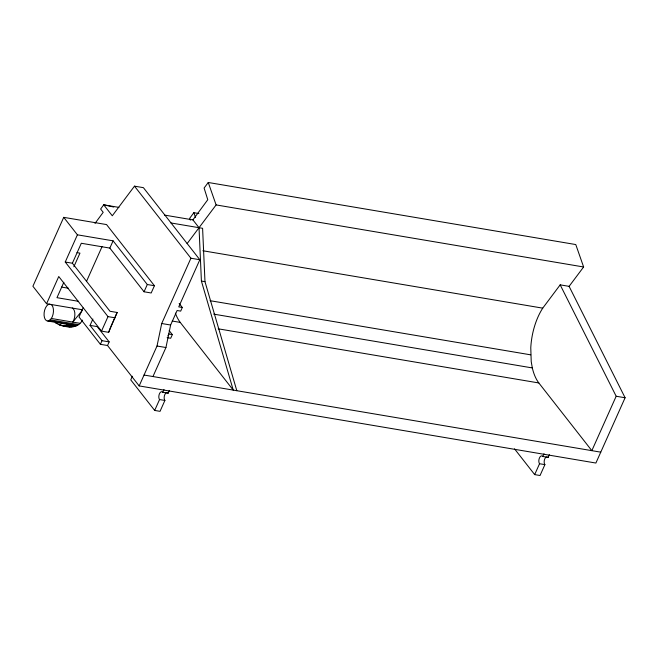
<?xml version="1.0" encoding="UTF-8"?>
<svg xmlns="http://www.w3.org/2000/svg" width="658" height="658" viewBox="0 0 658 658"><rect width="100%" height="100%" fill="white"/><g stroke="black" fill="none" stroke-linecap="round" stroke-linejoin="round"><path stroke-width="0.99" d="M560.18 284.848L616.176 396.248L591.838 450.656L538.828 382.956A48.873 26.049 -80.4 0 1 532.322 367.929L531.22 361.604L530.776 347.786A48.873 26.049 -80.4 0 1 542.727 308.15L560.18 284.848L569.104 286.353L625.1 397.753L595.893 463.043L139.175 385.917L107.534 345.516L100.394 344.307L79.018 317.008L83.073 307.944M139.175 385.917L157.015 346.018L161.712 323.514L190.919 258.224L134.479 186.156L112.288 215.783L103.717 204.819L100.633 209.038L103.191 212.312L95.015 223.407M152.96 376.541L165.939 347.523L170.628 325.019L177.125 310.51L180.687 311.119L182.315 307.492L179.165 303.47M82.266 309.754L46.578 303.733L58.751 276.524L101.505 331.13L108.644 332.331L110.651 326.985M108.644 332.331L117.14 312.476L110.001 311.275L72.38 263.225L65.241 262.016L77.405 234.816L63.727 217.346L32.9 286.255L46.578 303.733M63.859 282.266L56.966 297.679L78.615 301.339M72.38 263.225L81.304 243.271L109.845 248.091L144.053 291.774L151.184 292.983L154.433 285.728L106.547 224.575L63.727 217.346M73.869 266.737L79.955 253.133L76.986 252.631M86.634 281.098L102.122 246.487M109.845 248.091L113.094 240.836L77.405 234.816M107.534 345.516L109.154 341.889L102.015 340.68L90.047 325.397L92.885 319.048M101.505 331.13L107.994 316.621L65.241 262.016M100.394 344.307L102.015 340.68M111.054 326.08L117.14 312.476M144.053 291.774L147.293 284.519L113.094 240.836M132.357 376.236L130.736 379.863L154.679 410.436L160.034 411.34L164.895 400.459A4.277 2.278 -80.4 0 1 164.813 394.644A4.277 2.278 -80.4 0 1 168.144 393.204L169.361 390.482M134.479 186.156L143.403 187.662L199.835 259.737L178.746 306.883L182.315 307.492M167.946 335.835L168.752 334.025L172.322 334.626L170.702 338.253L167.132 337.653M154.679 410.436L159.549 399.554A4.277 2.278 -80.4 0 1 159.458 393.747A4.277 2.278 -80.4 0 1 162.789 392.3L168.144 393.204M162.789 392.3L164.007 389.577M546.469 456.891A4.277 2.278 -80.4 0 0 544.33 460.37A4.277 2.278 -80.4 0 0 544.906 464.63L540.037 475.512L534.683 474.607L539.552 463.725A4.277 2.278 -80.4 0 1 539.47 457.91A4.277 2.278 -80.4 0 1 542.801 456.471L548.147 457.376L549.364 454.653M542.801 456.471L544.018 453.749M198.856 213.537L193.839 212.69L189.71 218.291L190.376 220.159M164.541 215.092L192.917 219.887L207.772 199.728L204.103 188.023L208.257 182.488L575.775 244.554L583.621 266.975L569.104 286.353M187.111 243.616L216.104 204.918L208.257 182.488M49.712 304.095A8.554 4.557 -80.4 0 0 44.144 312.682A8.554 4.557 -80.4 0 0 47.812 321.03L49.037 320.709L51.357 318.472A8.554 4.557 -80.4 0 0 50.872 304.358M57.238 323.062L55.453 322.757C63.308 327.437 77.315 330.127 82.497 320.125M82.505 310.206L72.767 322.083A8.554 4.557 -80.4 0 0 72.281 307.969M59.738 325.11L64.385 325.751L69.222 324.649A8.554 4.557 -80.4 0 1 68.054 324.386M216.104 204.918L583.621 266.975M118.925 207.393L103.717 204.819L113.752 207.04M170.932 222.955L202.598 228.301L204.975 281.657L236.814 390.704M202.87 250.756L542.727 308.15M190.919 258.224L199.835 259.737M192.917 219.887L199.029 227.701L201.406 281.056L204.975 281.657M147.293 284.519L154.433 285.728M210.058 300.69L530.693 354.835M61.572 287.085L68.506 288.262M213.702 314.129L532.322 367.929M172.199 321.038L180.226 322.395L233.245 390.104L201.406 281.056M218.185 328.811L538.828 382.956M616.176 396.248L625.1 397.753M161.712 323.514L170.628 325.019M107.994 316.621L115.134 317.822M51.357 318.472L79.898 323.292M90.047 325.397L97.187 326.598L109.154 341.889M50.247 319.837L78.787 324.657M49.037 320.709L77.586 325.529M47.812 321.03L76.353 325.85M67.601 325.208L74.732 326.409M65.989 325.57L73.12 326.779M58.258 324.517L60.931 324.97M64.385 325.751L71.525 326.952M61.252 325.513L69.945 326.936M157.015 346.018L165.939 347.523M144.036 375.035L600.762 452.161M159.549 399.554L164.895 400.459M539.552 463.725L544.906 464.63M514.523 448.855L534.683 474.607M169.164 330.587L172.322 334.626M193.839 212.69L195.508 217.37M547.653 456.932A4.277 2.278 -80.4 0 1 548.147 457.376M180.226 322.395A48.873 26.049 -80.4 0 1 175.382 313.126"/></g></svg>
